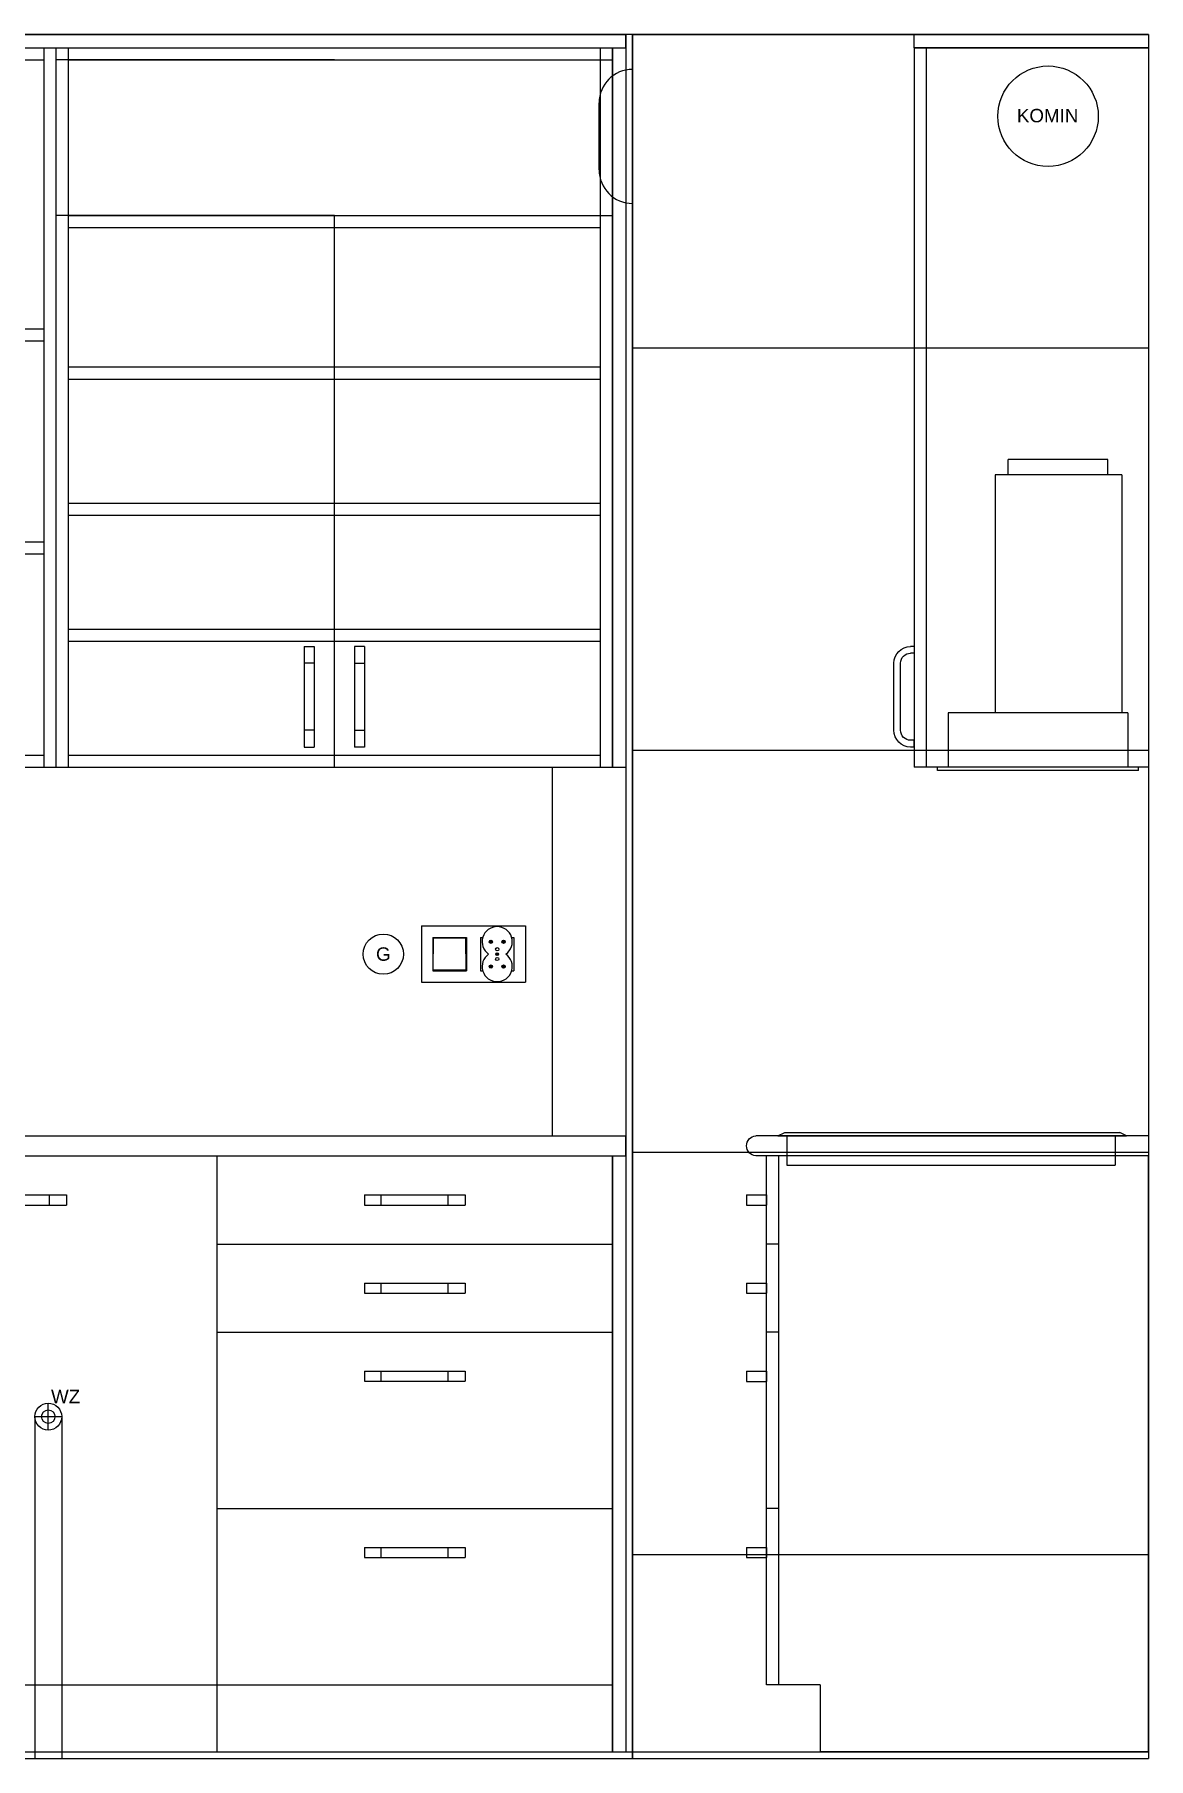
# Model space of a CAD drawing. Header units: millimetres. Extents: x 976 to 9349, y -1578 to 2211.
# Drawn here: x 2443.1 to 2609.3, y 1529.9 to 1787.1 of the extents above; entities that cross this region are included whole.
import ezdxf

# ---------------------------------------------------------------- set-up
doc = ezdxf.new("R2010")
doc.units = ezdxf.units.MM
for name, color, linetype in [('Elektryka - obudowy', 174, 'Continuous'), ('Meble', 42, 'Continuous'), ('Meble wnętrze', 52, 'Continuous'), ('Płytki', 254, 'Continuous'), ('Urządzenia', 183, 'Continuous'), ('Usunięte', 10, 'Continuous'), ('Wbudowane', 175, 'Continuous'), ('Ściany', 7, 'Continuous')]:
    doc.layers.add(name, color=color, linetype=linetype)

# ---------------------------------------------------------------- blocks, each defined once
blk = doc.blocks.new('Z$W@#22704')
blk.add_circle((3, 3), 3)
at = {"insert": (3, 3), "char_height": 2, "width": 3.9163, "attachment_point": 5}
blk.add_mtext('{\\fArial|b0|i0|c238|p0;G}', dxfattribs=at)
blk = doc.blocks.new('Z$W@#30836')
for p, q in [((0, 0), (0, 257.2)), ((252.2, 257.2), (0, 257.2)), ((252.2, 0), (252.2, 257.2)), ((0, 0), (252.2, 0))]:
    blk.add_line(p, q)
blk = doc.blocks.new('Z$W@#11020')
for p, q in [((0, 257.2), (0, 0)), ((77, 257.2), (0, 257.2)), ((77, 257.2), (77, 0)), ((0, 0), (77, 0))]:
    blk.add_line(p, q)
blk = doc.blocks.new('Z$W@#12859')
at = {"layer": 'Wbudowane'}
blk.add_line((0, 5), (0, 15), dxfattribs=at)
for centre, start, end in [((5, 15), 90, 180), ((5, 5), 180, 270)]:
    blk.add_arc(centre, 5, start, end, dxfattribs=at)
blk = doc.blocks.new('Z$W@#24355')
for p, q in [((0, 4.4), (0, 0)), ((49, 4.4), (49, 0)), ((0, 0), (49, 0))]:
    blk.add_line(p, q)
blk = doc.blocks.new('Z$W@#31185')
for p, q in [((0, 0), (1, 0.5)), ((0, 0), (52, 0)), ((1, 0.5), (51, 0.5)), ((52, 0), (51, 0.5))]:
    blk.add_line(p, q)
blk = doc.blocks.new('Z$W@#4313')
for p, q in [((4.55, 46.4), (19.45, 46.4)), ((4.55, 44.1), (4.55, 46.4)), ((4.55, 46.4), (19.45, 46.4)), ((19.45, 44.1), (19.45, 46.4)), ((2.5, 44.1), (21.4, 44.1)), ((2.5, 44.1), (2.5, 8.6)), ((21.4, 44.1), (21.4, 8.6)), ((1.6, 8.6), (28.4, 8.6)), ((1.6, 8.6), (1.6, 0.5)), ((28.4, 8.6), (28.4, 0.5)), ((0, 0.5), (30, 0.5)), ((0, 0), (0, 0.5)), ((0, 0), (30, 0)), ((30, 0), (30, 0.5))]:
    blk.add_line(p, q)
blk = doc.blocks.new('Z$W@#292')
for p, q in [((0, 1.5), (15, 1.5)), ((0, 1.5), (0, 0)), ((0, 0), (15, 0)), ((2.5, 0), (2.5, 1.5)), ((12.5, 0), (12.5, 1.5)), ((15, 1.5), (15, 0))]:
    blk.add_line(p, q)
blk = doc.blocks.new('Z$W@#27593')
for p, q in [((0, 0), (0, 88.9)), ((0, 88.9), (60, 88.9)), ((60, 0), (60, 88.9)), ((0, 10), (60, 10)), ((0, 0), (60, 0))]:
    blk.add_line(p, q)
blk.add_blockref('Z$W@#292', (22.5, 81.575))
blk = doc.blocks.new('Z$W@#31286')
for p, q in [((0, 88.9), (55.2, 88.9)), ((0, 0), (0, 88.9)), ((55.2, 88.9), (55.2, 10)), ((55.2, 88.9), (57, 88.9)), ((57, 10), (57, 88.9)), ((60, 83.07), (57, 83.07)), ((57, 83.07), (57, 81.57)), ((60, 83.07), (60, 81.57)), ((60, 81.57), (57, 81.57)), ((55.2, 75.75), (57, 75.75)), ((60, 69.92), (57, 69.92)), ((57, 69.92), (57, 68.42)), ((60, 69.92), (60, 68.42)), ((60, 68.42), (57, 68.42)), ((55.2, 62.6), (57, 62.6)), ((60, 56.77), (57, 56.77)), ((57, 56.77), (57, 55.27)), ((60, 56.77), (60, 55.27)), ((60, 55.27), (57, 55.27)), ((55.2, 36.3), (57, 36.3)), ((60, 30.47), (57, 30.47)), ((57, 30.47), (57, 28.97)), ((60, 28.97), (57, 28.97)), ((60, 30.47), (60, 28.97)), ((49, 10), (57, 10)), ((49, 10), (49, 0)), ((0, 0), (49, 0))]:
    blk.add_line(p, q)
blk = doc.blocks.new('Z$W@#24918')
h = blk.add_hatch(color=256)
h.paths.add_polyline_path([(1.54, 5.95, -1), (1.06, 5.95, -1)])
h.paths.add_polyline_path([(3.44, 5.95, -1), (2.96, 5.95, -1)])
h = blk.add_hatch(color=256)
h.paths.add_polyline_path([(1.54, 2.25, 1), (1.06, 2.25, 1)])
h.paths.add_polyline_path([(3.44, 2.25, 1), (2.96, 2.25, 1)])
for centre in [(1.3, 5.95), (3.2, 5.95), (2.25, 4.83), (2.25, 3.37), (1.3, 2.25), (3.2, 2.25)]:
    blk.add_circle(centre, 0.24)
for centre, start, end in [((2.25, 5.95), 304.6921, 235.3079), ((2.25, 2.25), 124.6921, 55.3079)]:
    blk.add_arc(centre, 2.25, start, end)
blk = doc.blocks.new('Z$W@#1885')
for p, q in [((0, 8.4), (15.5, 8.4)), ((0, 8.4), (0, 0)), ((15.5, 8.4), (15.5, 0)), ((1.7, 6.7), (1.7, 1.7)), ((1.7, 6.7), (6.7, 6.7)), ((1.7, 6.7), (1.7, 1.7)), ((1.7, 6.7), (6.7, 6.7)), ((1.75, 1.75), (1.8, 6.65)), ((1.8, 6.65), (6.6, 6.65)), ((6.65, 1.75), (6.6, 6.65)), ((6.7, 6.7), (6.7, 1.7)), ((6.7, 6.7), (6.7, 1.7)), ((8.8, 6.7), (8.8, 1.7)), ((8.8, 6.7), (9.15, 6.7)), ((13.45, 6.7), (13.8, 6.7)), ((13.8, 6.7), (13.8, 1.7)), ((11.1, 4.18), (11.5, 4.22)), ((11.28, 4.4), (11.32, 4)), ((0, 0), (15.5, 0)), ((1.7, 1.7), (6.7, 1.7)), ((1.7, 1.7), (6.7, 1.7)), ((1.75, 1.85), (6.65, 1.85)), ((1.75, 1.75), (6.65, 1.75)), ((8.8, 1.7), (9.15, 1.7)), ((13.45, 1.7), (13.8, 1.7))]:
    blk.add_line(p, q)
blk.add_circle((11.3, 4.2), 0.2)
blk.add_blockref('Z$W@#24918', (9.05, 0.1))
blk = doc.blocks.new('Z$W@#6411')
for p, q in [((0, 0), (0, 88.9)), ((0, 88.9), (59, 88.9)), ((59, 0), (59, 88.9)), ((0.1, 75.75), (59, 75.75)), ((0.1, 62.6), (59, 62.6)), ((0.1, 36.3), (59, 36.3)), ((0.1, 10), (59, 10)), ((0, 0), (59, 0))]:
    blk.add_line(p, q)
for p in [(22, 81.575), (22, 68.425), (22, 55.275), (22, 28.975)]:
    blk.add_blockref('Z$W@#292', p)
blk = doc.blocks.new('Z$W@#19357')
for p, q in [((0, 88.9), (2, 88.9)), ((0, 88.9), (0, 0)), ((2, 88.9), (2, 0)), ((0, 0), (2, 0))]:
    blk.add_line(p, q)
blk = doc.blocks.new('Z$W@#2324')
for p, q in [((0, 0), (0, 3)), ((0, 3), (251, 3)), ((251, 0), (251, 3)), ((0, 0), (251, 0))]:
    blk.add_line(p, q)
blk = doc.blocks.new('Z$W@#27384')
for p, q in [((0, 0), (0, 2)), ((0, 2), (251, 2)), ((0, 0), (251, 0)), ((251, 0), (251, 2))]:
    blk.add_line(p, q)
blk = doc.blocks.new('Z$W@#1626')
for p, q in [((0, 0), (0, 107.3)), ((0, 107.3), (83, 107.3)), ((41.5, 107.3), (41.5, 0)), ((83, 0), (83, 107.3)), ((0, 0), (83, 0))]:
    blk.add_line(p, q)
at = {"xscale": -1, "rotation": 90.00000000000001}
blk.add_blockref('Z$W@#292', (38.5, 18), dxfattribs=at)
at = {"rotation": -90.00000000000001}
blk.add_blockref('Z$W@#292', (44.5, 18), dxfattribs=at)
blk = doc.blocks.new('Z$W@#9357')
for p, q in [((0, 0), (0, 107.3)), ((0, 107.3), (83, 107.3)), ((1.8, 0), (1.8, 107.3)), ((1.8, 105.5), (81.2, 105.5)), ((81.2, 0), (81.2, 107.3)), ((83, 0), (83, 107.3)), ((1.8, 65.4), (81.2, 65.4)), ((1.8, 63.6), (81.2, 63.6)), ((1.8, 33.6), (81.2, 33.6)), ((1.8, 31.8), (81.2, 31.8)), ((0, 0), (83, 0)), ((1.8, 1.8), (81.2, 1.8))]:
    blk.add_line(p, q)
blk = doc.blocks.new('Z$W@#8526')
for p, q in [((0, 0), (0, 107.3)), ((0, 107.3), (83, 107.3)), ((41.5, 105.5), (0, 105.5)), ((1.8, 82.3), (1.8, 105.5)), ((41.5, 105.5), (83, 105.5)), ((81.2, 82.3), (81.2, 105.5)), ((83, 0), (83, 107.3)), ((41.5, 82.3), (0, 82.3)), ((41.5, 82.3), (83, 82.3)), ((41.5, 0), (41.5, 82.3)), ((0, 0), (83, 0))]:
    blk.add_line(p, q)
at = {"xscale": -1, "rotation": 90.00000000000001}
blk.add_blockref('Z$W@#292', (38.5, 18), dxfattribs=at)
at = {"rotation": -90.00000000000001}
blk.add_blockref('Z$W@#292', (44.5, 18), dxfattribs=at)
blk = doc.blocks.new('Z$W@#29337')
for p, q in [((0, 0), (0, 107.3)), ((0, 107.3), (83, 107.3)), ((1.8, 0), (1.8, 107.3)), ((1.8, 105.5), (81.2, 105.5)), ((81.2, 0), (81.2, 107.3)), ((83, 0), (83, 107.3)), ((1.8, 82.3), (81.2, 82.3)), ((1.8, 80.5), (81.2, 80.5)), ((1.8, 59.7), (81.2, 59.7)), ((1.8, 57.9), (81.2, 57.9)), ((1.8, 39.4), (81.2, 39.4)), ((1.8, 37.6), (81.2, 37.6)), ((1.8, 20.6), (81.2, 20.6)), ((1.8, 18.8), (81.2, 18.8)), ((0, 0), (83, 0)), ((1.8, 1.8), (81.2, 1.8))]:
    blk.add_line(p, q)
blk = doc.blocks.new('Z$W@#27982')
for p, q in [((0, 3), (0, 2.5)), ((0, 3), (1, 3)), ((1, 3), (1, 2.5)), ((15, 3), (14, 3)), ((14, 3), (14, 2.5)), ((15, 3), (15, 2.5)), ((2.5, 1), (12.5, 1)), ((2.5, 0), (12.5, 0))]:
    blk.add_line(p, q)
for centre, radius, start, end in [((2.5, 2.5), 2.5, 180, 270), ((2.5, 2.5), 1.5, 180, 270), ((12.5, 2.5), 1.5, 270, 0), ((12.5, 2.5), 2.5, 270, 0)]:
    blk.add_arc(centre, radius, start, end)
blk = doc.blocks.new('Z$W@#23271')
for p, q in [((0, 107.3), (35, 107.3)), ((0, 107.3), (0, 0)), ((33.2, 107.3), (33.2, 0)), ((35, 107.3), (35, 0)), ((0, 0), (35, 0))]:
    blk.add_line(p, q)
at = {"rotation": 90}
blk.add_blockref('Z$W@#27982', (38, 3), dxfattribs=at)
blk = doc.blocks.new('Z$W@#23869')
for p, q in [((0, 3), (0, 0)), ((0, 3), (58.6, 3)), ((0, 0), (58.6, 0))]:
    blk.add_line(p, q)
blk.add_arc((58.5, 1.5), 1.5, 273.8141, 86.1859)
blk = doc.blocks.new('Z$W@#28250')
for p, q in [((0, 107.3), (2, 107.3)), ((0, 107.3), (0, 0)), ((2, 107.3), (2, 0)), ((0, 0), (2, 0))]:
    blk.add_line(p, q)

msp = doc.modelspace()

# ---------------------------------------------------------------- linework, layer by layer
at = {"layer": 'Meble'}
for q in [(2574.319, 1787.108), (2609.319, 1785.108)]:
    msp.add_line((2574.319, 1785.108), q, dxfattribs=at)
at = {"layer": 'Płytki'}
for p, q in [((2531.319, 1787.108), (2531.319, 1530.908)), ((2532.319, 1787.108), (2532.319, 1529.908)), ((2532.319, 1787.108), (2609.319, 1787.108)), ((2609.319, 1787.108), (2609.319, 1529.908)), ((2609.319, 1740.308), (2532.319, 1740.308)), ((2609.319, 1680.308), (2532.319, 1680.308)), ((2280.319, 1677.808), (2531.319, 1677.808)), ((2520.319, 1677.808), (2520.319, 1622.808)), ((2280.319, 1622.808), (2531.319, 1622.808)), ((2609.319, 1620.308), (2532.319, 1620.308)), ((2609.319, 1560.308), (2532.319, 1560.308)), ((2280.319, 1530.908), (2609.319, 1530.908))]:
    msp.add_line(p, q, dxfattribs=at)
at = {"layer": 'Usunięte'}
for p, q in [((2445.119, 1578.908), (2445.119, 1582.908)), ((2445.119, 1578.908), (2445.119, 1582.908)), ((2443.119, 1580.908), (2447.119, 1580.908)), ((2443.119, 1580.908), (2447.119, 1580.908)), ((2443.119, 1580.908), (2443.119, 1529.908)), ((2447.119, 1580.908), (2447.119, 1529.908))]:
    msp.add_line(p, q, dxfattribs=at)
for radius in [2, 1]:
    msp.add_circle((2445.119, 1580.908), radius, dxfattribs=at)
at = {"layer": 'Wbudowane'}
for p, q in [((2532.319, 1781.908), (2532.319, 1781.908)), ((2532.319, 1761.908), (2532.319, 1761.908))]:
    msp.add_line(p, q, dxfattribs=at)
msp.add_circle((2594.319, 1774.908), 7.5, dxfattribs=at)

# ---------------------------------------------------------------- block references
at = {"layer": 'Elektryka - obudowy'}
msp.add_blockref('Z$W@#1885', (2500.819, 1645.708), dxfattribs=at)
at = {"layer": 'Meble'}
for name, p in [('Z$W@#27384', (2280.319, 1785.108)), ('Z$W@#1626', (2363.319, 1677.808)), ('Z$W@#8526', (2446.319, 1677.808)), ('Z$W@#28250', (2529.319, 1677.808)), ('Z$W@#2324', (2280.319, 1619.808)), ('Z$W@#27593', (2410.319, 1530.908)), ('Z$W@#6411', (2470.319, 1530.908)), ('Z$W@#19357', (2529.319, 1530.908))]:
    msp.add_blockref(name, p, dxfattribs=at)
at = {"layer": 'Meble', "xscale": -1}
for name, p in [('Z$W@#23271', (2609.319, 1677.808)), ('Z$W@#23869', (2609.319, 1619.808)), ('Z$W@#31286', (2609.319, 1530.908))]:
    msp.add_blockref(name, p, dxfattribs=at)
at = {"layer": 'Meble wnętrze'}
for name, p in [('Z$W@#9357', (2363.319, 1677.808)), ('Z$W@#29337', (2446.319, 1677.808)), ('Z$W@#24355', (2555.319, 1618.408))]:
    msp.add_blockref(name, p, dxfattribs=at)
at = {"layer": 'Meble wnętrze', "xscale": -1}
msp.add_blockref('Z$W@#4313', (2607.811, 1677.308), dxfattribs=at)
at = {"layer": 'Urządzenia'}
msp.add_blockref('Z$W@#31185', (2554.019, 1622.808), dxfattribs=at)
at = {"layer": 'Usunięte'}
msp.add_blockref('Z$W@#22704', (2492.119, 1646.908), dxfattribs=at)
at = {"layer": 'Wbudowane'}
msp.add_blockref('Z$W@#12859', (2527.319, 1761.908), dxfattribs=at)
at = {"layer": 'Ściany'}
for name, p in [('Z$W@#30836', (2280.119, 1529.908)), ('Z$W@#11020', (2532.319, 1529.908))]:
    msp.add_blockref(name, p, dxfattribs=at)

# ---------------------------------------------------------------- texts
at = {"layer": 'Usunięte', "insert": (2447.706, 1583.913), "char_height": 2, "width": 9.88531, "attachment_point": 5}
msp.add_mtext('{\\fArial|b0|i0|c238|p0;WZ}', dxfattribs=at)
at = {"layer": 'Wbudowane', "insert": (2594.258, 1774.993), "char_height": 2, "width": 16.29637, "attachment_point": 5}
msp.add_mtext('{\\fArial|b0|i0|c238|p0;KOMIN}', dxfattribs=at)

doc.saveas('drawing.dxf')
